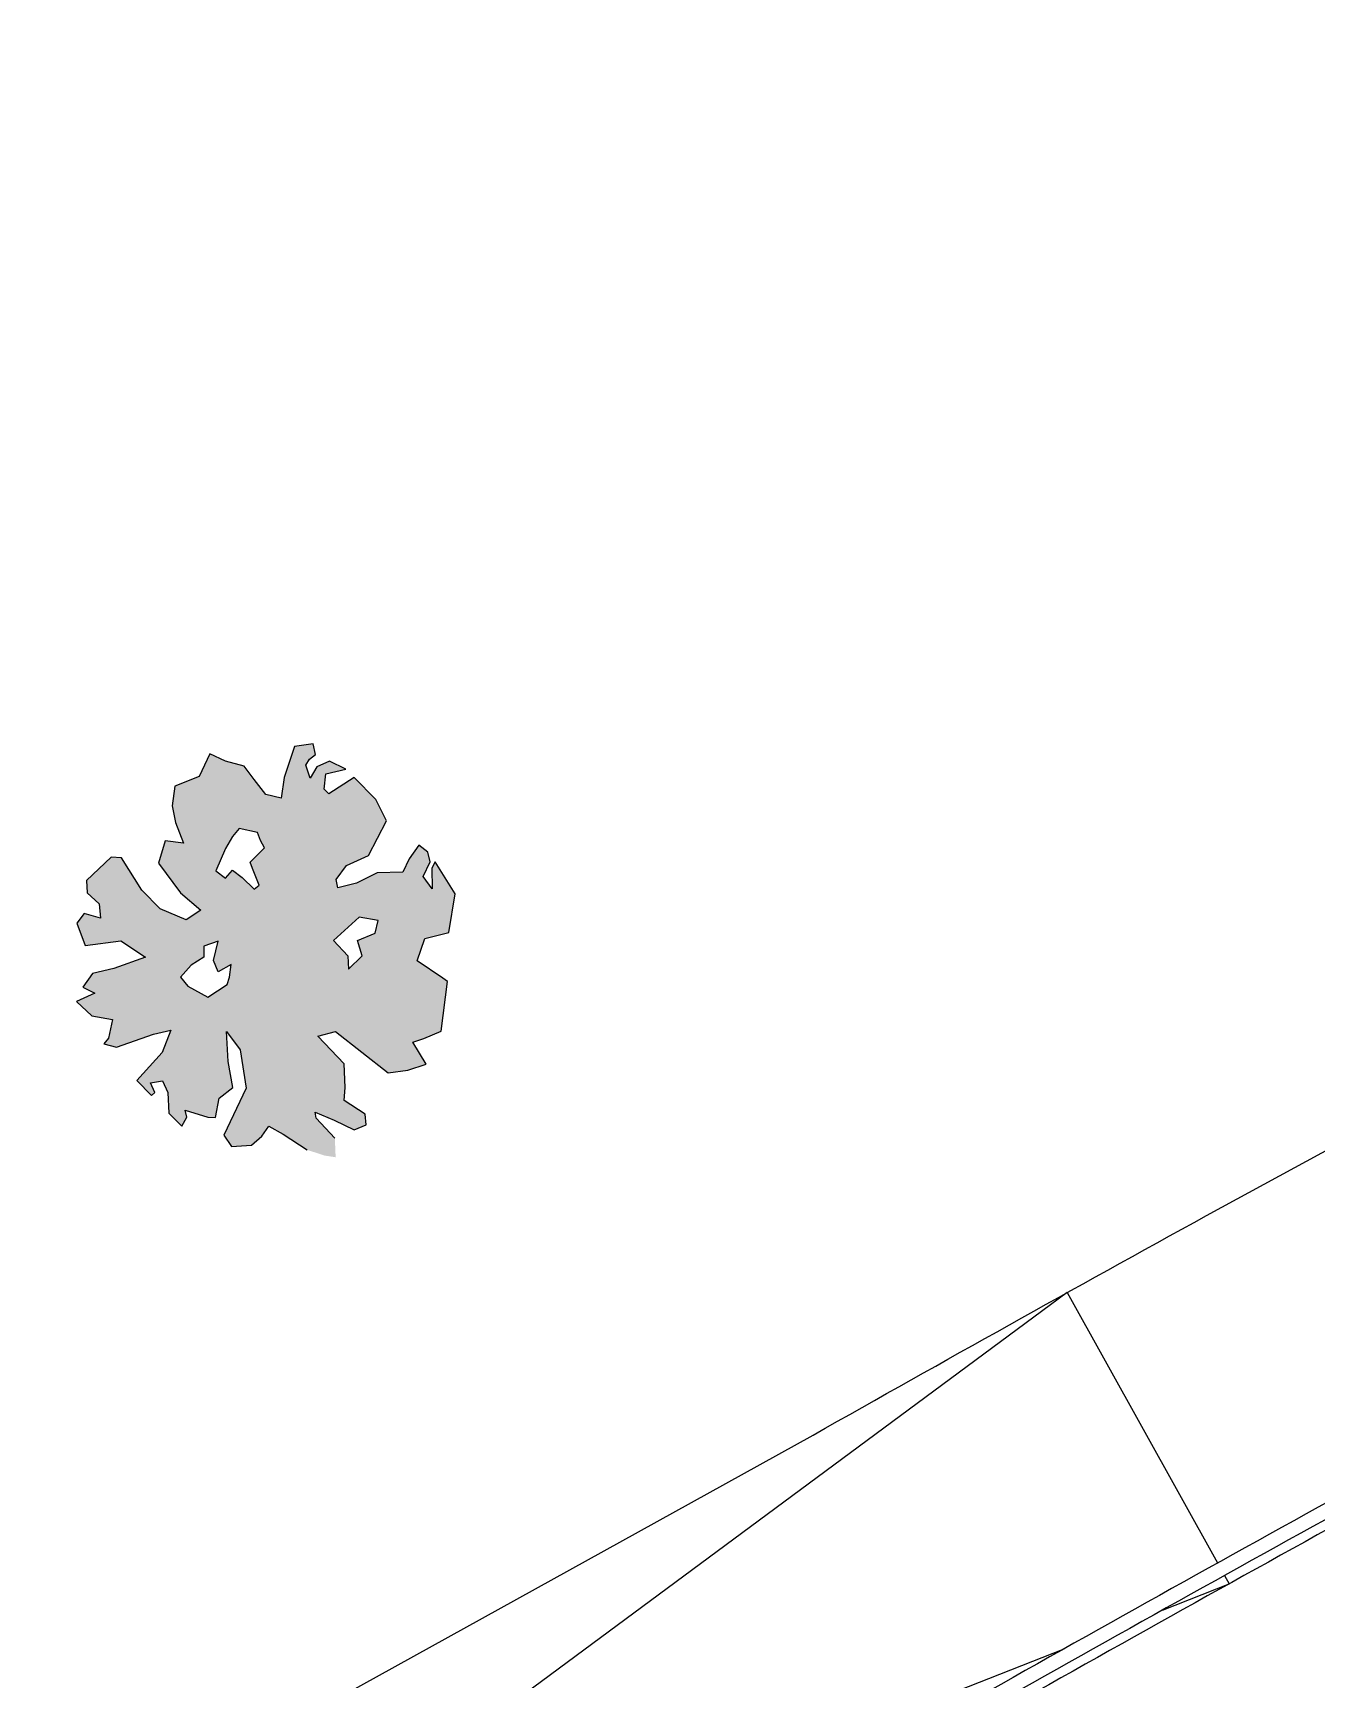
# Model space of a CAD drawing. Header units: millimetres. Extents: x 441061 to 442903, y 4515148 to 4515613.
# Drawn here: x 442602.268 to 442603.111, y 4515549.624 to 4515550.705 of the extents above; entities that cross this region are included whole.
import ezdxf

# ---------------------------------------------------------------- set-up
doc = ezdxf.new("R2010")
doc.units = ezdxf.units.MM
doc.linetypes.add('CONTINUA', pattern=[0])
doc.layers.add('01_piscinas', color=254, linetype='Continuous')

# ---------------------------------------------------------------- blocks, each defined once
blk = doc.blocks.new('A$C21391103')
at = {"layer": '01_piscinas'}
h = blk.add_hatch(dxfattribs=at)
h.set_pattern_fill('DOTS', color=256, scale=0.0396, style=0)
h.set_pattern_definition([(0, (-3278.492346, -2092.68829), (0.014597253, 0.029194506), [0, -0.029194506])])
h.paths.add_polyline_path([(134.9478, 82.1108), (134.9388, 82.1538), (134.9932, 82.2284), (135.109, 82.2804), (135.203, 82.4617), (135.148, 82.5737), (135.0335, 82.6895), (134.9002, 82.6046), (134.8768, 82.6282), (134.8855, 82.7096), (134.9893, 82.7343), (134.9044, 82.7752), (134.8382, 82.7462), (134.8033, 82.6858), (134.7791, 82.7554), (134.7992, 82.7857), (134.83, 82.811), (134.8188, 82.8675), (134.7208, 82.8538), (134.6654, 82.6899), (134.6502, 82.5812), (134.5698, 82.6006), (134.508, 82.68), (134.4567, 82.7489), (134.3576, 82.7758), (134.2752, 82.8141), (134.2191, 82.6961), (134.0924, 82.6438), (134.0773, 82.5406), (134.0956, 82.4545), (134.1371, 82.3448), (134.0402, 82.3582), (134.0057, 82.2409), (134.1212, 82.0846), (134.2285, 81.9929), (134.1505, 81.9419), (134.0149, 82.0003), (133.9187, 82.0977), (133.8119, 82.2678), (133.7579, 82.2718), (133.6284, 82.149), (133.6312, 82.0841), (133.6938, 82.0264), (133.7015, 81.9508), (133.6159, 81.9755), (133.5761, 81.9256), (133.6199, 81.8078), (133.8077, 81.8321), (133.9369, 81.7465), (133.7721, 81.6877), (133.66, 81.6601), (133.6084, 81.5883), (133.6721, 81.5576), (133.5756, 81.5143), (133.6565, 81.4381), (133.764, 81.4195), (133.7438, 81.3216), (133.7182, 81.291), (133.7851, 81.274), (133.9801, 81.3418), (134.0703, 81.3633), (134.0249, 81.2457), (133.8917, 81.0984), (133.9697, 81.0195), (133.9867, 81.0362), (133.9644, 81.087), (134.027, 81.0969), (134.0543, 81.0355), (134.0607, 80.9274), (134.1283, 80.8589), (134.1546, 80.9057), (134.1453, 80.9434), (134.2656, 80.9062), (134.3061, 80.9046), (134.3238, 81.0052), (134.3964, 81.0614), (134.3722, 81.1987), (134.3624, 81.3554), (134.4342, 81.26), (134.4667, 81.058), (134.3484, 80.8111), (134.3893, 80.7527), (134.4952, 80.7584), (134.5485, 80.806), (134.5858, 80.8585), (134.66, 80.8173), (134.7865, 80.7343), (134.8774, 80.7044), (134.9365, 80.6953), (134.9324, 80.7952), (134.8339, 80.9007), (134.8298, 80.933), (134.9282, 80.8899), (135.0344, 80.8388), (135.0977, 80.8649), (135.0919, 80.9216), (134.9811, 80.9942), (134.9866, 81.062), (134.9808, 81.1863), (134.8432, 81.3312), (134.9363, 81.3555), (135.2117, 81.1387), (135.3151, 81.1525), (135.4112, 81.185), (135.3427, 81.2994), (135.4003, 81.32), (135.4913, 81.3578), (135.5235, 81.6184), (135.4998, 81.6367), (135.3655, 81.7276), (135.4054, 81.8451), (135.5312, 81.8757), (135.5638, 82.0796), (135.4596, 82.2471), (135.442, 82.2141), (135.443, 82.1059), (135.3969, 82.1696), (135.4325, 82.2463), (135.421, 82.2974), (135.3738, 82.3339), (135.3222, 82.2621), (135.2896, 82.1936), (135.1541, 82.1897), (135.0463, 82.1352)])
h.paths.add_polyline_path([(134.534, 82.1237), (134.5088, 82.1027), (134.4457, 82.1657), (134.3953, 82.2035), (134.3575, 82.1615), (134.307, 82.1993), (134.3575, 82.3169), (134.3953, 82.3799), (134.4289, 82.4219), (134.5256, 82.4009), (134.5424, 82.3589), (134.5634, 82.3211), (134.4877, 82.2455), (134.5003, 82.2119)], flags=16)
h.paths.add_polyline_path([(134.9248, 81.8339), (135.0593, 81.9557), (135.1602, 81.9389), (135.1434, 81.8717), (135.0509, 81.8339), (135.0761, 81.7541), (135.0047, 81.6827), (135.0005, 81.7541)], flags=16)
h.paths.add_polyline_path([(134.3196, 81.8297), (134.2944, 81.7289), (134.3196, 81.6701), (134.3869, 81.7079), (134.3785, 81.6407), (134.3659, 81.6029), (134.265, 81.5357), (134.1599, 81.5945), (134.1221, 81.6407), (134.1767, 81.7037), (134.244, 81.7457), (134.244, 81.8045)], flags=16)
for p, q in [((134.7208, 82.8538), (134.6654, 82.6899)), ((134.8188, 82.8675), (134.7208, 82.8538)), ((134.83, 82.811), (134.8188, 82.8675)), ((134.2752, 82.8141), (134.2191, 82.6961)), ((134.3576, 82.7758), (134.2752, 82.8141)), ((134.4567, 82.7489), (134.3576, 82.7758)), ((134.7791, 82.7554), (134.7992, 82.7857)), ((134.8033, 82.6858), (134.7791, 82.7554)), ((134.7992, 82.7857), (134.83, 82.811)), ((134.9044, 82.7752), (134.8382, 82.7462)), ((134.9893, 82.7343), (134.9044, 82.7752)), ((134.2191, 82.6961), (134.0924, 82.6438)), ((134.508, 82.68), (134.4567, 82.7489)), ((134.5698, 82.6006), (134.508, 82.68)), ((134.6654, 82.6899), (134.6502, 82.5812)), ((134.8382, 82.7462), (134.8033, 82.6858)), ((134.8768, 82.6282), (134.8855, 82.7096)), ((134.8855, 82.7096), (134.9893, 82.7343)), ((135.0335, 82.6895), (134.9002, 82.6046)), ((135.148, 82.5737), (135.0335, 82.6895)), ((134.0924, 82.6438), (134.0773, 82.5406)), ((134.6502, 82.5812), (134.5698, 82.6006)), ((134.9002, 82.6046), (134.8768, 82.6282)), ((134.0773, 82.5406), (134.0956, 82.4545)), ((135.203, 82.4617), (135.148, 82.5737)), ((134.0956, 82.4545), (134.1371, 82.3448)), ((134.4289, 82.4219), (134.3953, 82.3799)), ((134.5256, 82.4009), (134.4289, 82.4219)), ((135.109, 82.2804), (135.203, 82.4617)), ((134.0402, 82.3582), (134.0057, 82.2409)), ((134.1371, 82.3448), (134.0402, 82.3582)), ((134.3953, 82.3799), (134.3575, 82.3169)), ((134.4877, 82.2455), (134.5634, 82.3211)), ((134.5424, 82.3589), (134.5256, 82.4009)), ((134.5634, 82.3211), (134.5424, 82.3589)), ((135.3738, 82.3339), (135.3222, 82.2621)), ((135.421, 82.2974), (135.3738, 82.3339)), ((133.7579, 82.2718), (133.6284, 82.149)), ((133.8119, 82.2678), (133.7579, 82.2718)), ((133.9187, 82.0977), (133.8119, 82.2678)), ((134.0057, 82.2409), (134.1212, 82.0846)), ((134.3575, 82.3169), (134.307, 82.1993)), ((134.5003, 82.2119), (134.4877, 82.2455)), ((134.9932, 82.2284), (135.109, 82.2804)), ((135.3222, 82.2621), (135.2896, 82.1936)), ((135.3969, 82.1696), (135.4325, 82.2463)), ((135.4325, 82.2463), (135.421, 82.2974)), ((135.4596, 82.2471), (135.442, 82.2141)), ((135.5638, 82.0796), (135.4596, 82.2471)), ((133.6284, 82.149), (133.6312, 82.0841)), ((134.307, 82.1993), (134.3575, 82.1615)), ((134.3575, 82.1615), (134.3953, 82.2035)), ((134.3953, 82.2035), (134.4457, 82.1657)), ((134.4457, 82.1657), (134.5088, 82.1027)), ((134.534, 82.1237), (134.5003, 82.2119)), ((134.9388, 82.1538), (134.9932, 82.2284)), ((134.9478, 82.1108), (134.9388, 82.1538)), ((135.1541, 82.1897), (135.0463, 82.1352)), ((135.2896, 82.1936), (135.1541, 82.1897)), ((135.443, 82.1059), (135.3969, 82.1696)), ((135.442, 82.2141), (135.443, 82.1059)), ((133.6312, 82.0841), (133.6938, 82.0264)), ((134.0149, 82.0003), (133.9187, 82.0977)), ((134.1212, 82.0846), (134.2285, 81.9929)), ((134.5088, 82.1027), (134.534, 82.1237)), ((135.0463, 82.1352), (134.9478, 82.1108)), ((135.5312, 81.8757), (135.5638, 82.0796)), ((133.6159, 81.9755), (133.5761, 81.9256)), ((133.7015, 81.9508), (133.6159, 81.9755)), ((133.6938, 82.0264), (133.7015, 81.9508)), ((134.1505, 81.9419), (134.0149, 82.0003)), ((134.2285, 81.9929), (134.1505, 81.9419)), ((133.5761, 81.9256), (133.6199, 81.8078)), ((135.0593, 81.9557), (134.9248, 81.8339)), ((135.1602, 81.9389), (135.0593, 81.9557)), ((135.1434, 81.8717), (135.1602, 81.9389)), ((133.6199, 81.8078), (133.8077, 81.8321)), ((133.8077, 81.8321), (133.9369, 81.7465)), ((134.3196, 81.8297), (134.244, 81.8045)), ((134.244, 81.8045), (134.244, 81.7457)), ((134.2944, 81.7289), (134.3196, 81.8297)), ((134.9248, 81.8339), (135.0005, 81.7541)), ((135.0509, 81.8339), (135.1434, 81.8717)), ((135.0761, 81.7541), (135.0509, 81.8339)), ((135.3655, 81.7276), (135.4054, 81.8451)), ((135.4054, 81.8451), (135.5312, 81.8757)), ((133.9369, 81.7465), (133.7721, 81.6877)), ((134.244, 81.7457), (134.1767, 81.7037)), ((134.3196, 81.6701), (134.2944, 81.7289)), ((135.0005, 81.7541), (135.0047, 81.6827)), ((135.0047, 81.6827), (135.0761, 81.7541)), ((135.4998, 81.6367), (135.3655, 81.7276)), ((133.66, 81.6601), (133.6084, 81.5883)), ((133.7721, 81.6877), (133.66, 81.6601)), ((134.1767, 81.7037), (134.1221, 81.6407)), ((134.1221, 81.6407), (134.1599, 81.5945)), ((134.3869, 81.7079), (134.3196, 81.6701)), ((134.3659, 81.6029), (134.3785, 81.6407)), ((134.3785, 81.6407), (134.3869, 81.7079)), ((135.5235, 81.6184), (135.4998, 81.6367)), ((133.6721, 81.5576), (133.5756, 81.5143)), ((133.6084, 81.5883), (133.6721, 81.5576)), ((134.1599, 81.5945), (134.265, 81.5357)), ((134.265, 81.5357), (134.3659, 81.6029)), ((135.4913, 81.3578), (135.5235, 81.6184)), ((133.5756, 81.5143), (133.6565, 81.4381)), ((134.265, 81.5357), (134.265, 81.5357)), ((133.6565, 81.4381), (133.764, 81.4195)), ((133.764, 81.4195), (133.7438, 81.3216)), ((133.7438, 81.3216), (133.7182, 81.291)), ((133.7182, 81.291), (133.7851, 81.274)), ((133.7851, 81.274), (133.9801, 81.3418)), ((133.9801, 81.3418), (134.0703, 81.3633)), ((134.0703, 81.3633), (134.0249, 81.2457)), ((134.3722, 81.1987), (134.3624, 81.3554)), ((134.3624, 81.3554), (134.4342, 81.26)), ((134.8432, 81.3312), (134.9363, 81.3555)), ((134.9808, 81.1863), (134.8432, 81.3312)), ((134.9363, 81.3555), (135.2117, 81.1387)), ((135.3427, 81.2994), (135.4003, 81.32)), ((135.4112, 81.185), (135.3427, 81.2994)), ((135.4003, 81.32), (135.4913, 81.3578)), ((134.0249, 81.2457), (133.8917, 81.0984)), ((134.3964, 81.0614), (134.3722, 81.1987)), ((134.4342, 81.26), (134.4667, 81.058)), ((134.9866, 81.062), (134.9808, 81.1863)), ((135.2117, 81.1387), (135.3151, 81.1525)), ((135.3151, 81.1525), (135.4112, 81.185)), ((133.8917, 81.0984), (133.9697, 81.0195)), ((133.9644, 81.087), (134.027, 81.0969)), ((133.9867, 81.0362), (133.9644, 81.087)), ((133.9697, 81.0195), (133.9867, 81.0362)), ((134.027, 81.0969), (134.0543, 81.0355)), ((134.0543, 81.0355), (134.0607, 80.9274)), ((134.3238, 81.0052), (134.3964, 81.0614)), ((134.4667, 81.058), (134.3484, 80.8111)), ((134.9811, 80.9942), (134.9866, 81.062)), ((134.1546, 80.9057), (134.1453, 80.9434)), ((134.1453, 80.9434), (134.2656, 80.9062)), ((134.3061, 80.9046), (134.3238, 81.0052)), ((135.0919, 80.9216), (134.9811, 80.9942)), ((134.0607, 80.9274), (134.1283, 80.8589)), ((134.1283, 80.8589), (134.1546, 80.9057)), ((134.2656, 80.9062), (134.3061, 80.9046)), ((134.5485, 80.806), (134.5858, 80.8585)), ((134.5858, 80.8585), (134.66, 80.8173)), ((134.8339, 80.9007), (134.8298, 80.933)), ((134.8298, 80.933), (134.9282, 80.8899)), ((134.9324, 80.7952), (134.8339, 80.9007)), ((134.9282, 80.8899), (135.0344, 80.8388)), ((135.0344, 80.8388), (135.0977, 80.8649)), ((135.0977, 80.8649), (135.0919, 80.9216)), ((134.3484, 80.8111), (134.3893, 80.7527)), ((134.4952, 80.7584), (134.5485, 80.806)), ((134.66, 80.8173), (134.7865, 80.7343)), ((134.3893, 80.7527), (134.4952, 80.7584))]:
    blk.add_line(p, q, dxfattribs=at)
for points in [[(190.3126, 94.6555, 0.016487), (186.4521, 94.3256, 0.014757), (179.0139, 93.2187, 0.006475), (173.2372, 91.9157, 0.008166), (166.0036, 90.06, 0.021654), (156.8841, 86.9453, 0.020322), (148.6004, 83.3147, 0.00713), (143.0416, 80.4542, 0.000222), (142.87, 80.3626), (141.5808, 79.6632), (140.2919, 78.9639, 0.002681), (138.2393, 77.8181), (131.3377, 73.999), (128.7227, 72.556), (120.8084, 68.1886), (115.8655, 65.4489), (102.6963, 58.1499), (102.5823, 58.0861), (113.3642, 40.0897)], [(190.3106, 94.5803, 0.016462), (186.461, 94.2511, 0.014755), (179.0282, 93.145, 0.006474), (173.2547, 91.8428, 0.008165), (166.024, 89.9878, 0.021653), (156.9114, 86.8754, 0.020322), (148.6335, 83.2474, 0.00713), (143.0769, 80.388, 0.000222), (142.9055, 80.2966), (141.6165, 79.5973), (140.3279, 78.8981, 0.002681), (138.276, 77.7527), (131.374, 73.9334), (128.7589, 72.4903), (120.8447, 68.1229), (115.9019, 65.3834), (102.7328, 58.0844), (102.6863, 58.0584), (113.4285, 40.1282)]]:
    blk.add_lwpolyline(points, format="xyb", dxfattribs=at)
at = {"layer": '01_piscinas', "elevation": 0}
blk.add_lwpolyline([(130.593, 75.4441), (137.4446, 79.2356, -0.002679), (139.5107, 80.3889), (140.8044, 81.0907), (142.0984, 81.7927, -0.000228), (142.2761, 81.8875, -0.007137), (147.8813, 84.7719, -0.008301), (151.2783, 86.3593)], format="xyb", dxfattribs=at)
for points in [[(138.7799, 79.9843), (133.3904, 75.9973), (138.763, 78.1132)], [(138.7799, 79.9843), (139.5697, 78.5641)], [(139.2803, 78.3169), (139.6305, 78.4549)], [(139.6062, 78.4986), (139.6305, 78.4549)]]:
    blk.add_lwpolyline(points, dxfattribs=at)
at = {"layer": '01_piscinas'}
blk.add_arc((246.1105, -113.0099), 219.0816, 118.8647, 119.479165, dxfattribs=at)

msp = doc.modelspace()

# ---------------------------------------------------------------- block references
at = {"layer": '01_piscinas', "color": 6, "linetype": 'CONTINUA', "xscale": 0.125, "yscale": 0.125, "zscale": 0.125}
msp.add_blockref('A$C21391103', (442585.5998, 4515539.8796), dxfattribs=at)

doc.saveas('drawing.dxf')
